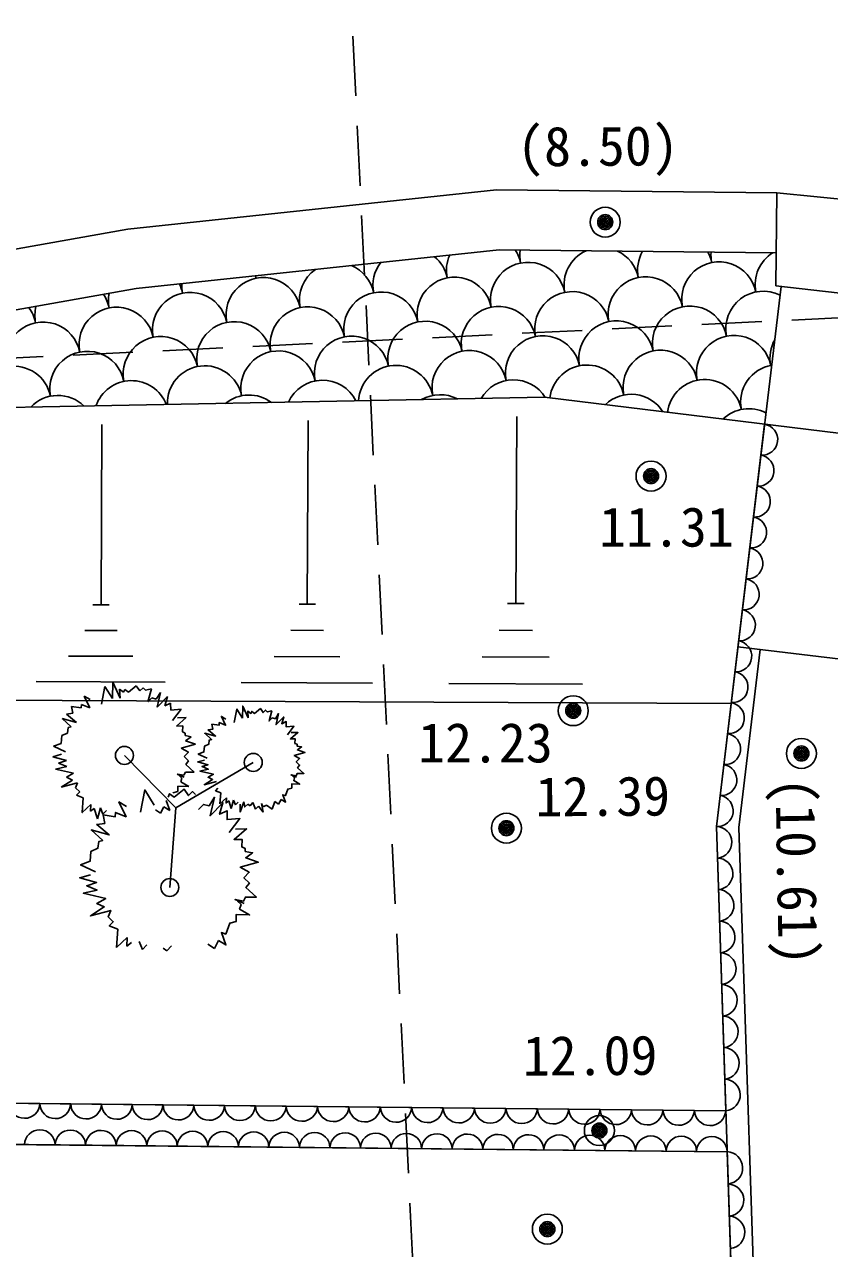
# Model space of a CAD drawing. Units: millimetres on the paper. Extents: x -297 to 277, y -210 to 190.
# Drawn here: x -61.79 to -34.94, y -30.33 to 10.53 of the extents above; entities that cross this region are included whole.
import ezdxf
from ezdxf.enums import TextEntityAlignment as Align

# ---------------------------------------------------------------- set-up
doc = ezdxf.new("R2010")
doc.units = ezdxf.units.MM
doc.header["$PDMODE"] = 32
doc.header["$PDSIZE"] = 1
doc.linetypes.add('DASHED2', pattern=[3, 2, -1])
for name, color, linetype in [('0-0_2001', 4, 'Continuous'), ('0-1_2003', 4, 'Continuous'), ('0-2_2004', 4, 'DASHED2')]:
    doc.layers.add(name, color=color, linetype=linetype)
doc.styles.add('ＭＳ ゴシック', font='')
doc.styles.get('ＭＳ ゴシック').set_extended_font_data('MS Gothic')

msp = doc.modelspace()

# ---------------------------------------------------------------- linework, layer by layer
at = {"layer": '0-0_2001', "color": 2}
for centre, radius in [((-40.892, -4.546), 0.25), ((-40.892, -4.546), 0.2), ((-40.892, -4.546), 0.15), ((-40.892, -4.546), 0.1), ((-40.892, -4.546), 0.05), ((-40.892, -4.546), 0.02), ((-43.486, -12.375), 0.25), ((-43.486, -12.375), 0.2), ((-43.486, -12.375), 0.15), ((-43.486, -12.375), 0.1), ((-43.486, -12.375), 0.05), ((-43.486, -12.375), 0.02)]:
    msp.add_circle(centre, radius, dxfattribs=at)
for p in [(-40.892, -4.546), (-43.486, -12.375)]:
    msp.add_point(p, dxfattribs=at)
at = {"layer": '0-1_2003'}
for p, q in [((-36.697, 4.91), (-36.73, 1.803)), ((-36.697, 4.91), (-26.733, 3.934)), ((-44.447, -1.914), (-8.156, -6.364)), ((-59.236, -8.838), (-59.209, -2.822)), ((-52.358, -8.82), (-52.33, -2.69)), ((-45.397, -8.802), (-45.369, -2.556)), ((-58.968, -8.839), (-59.505, -8.837)), ((-52.084, -8.821), (-52.631, -8.819)), ((-45.118, -8.803), (-45.675, -8.8)), ((-58.703, -9.7), (-59.777, -9.695)), ((-51.814, -9.698), (-52.909, -9.693)), ((-44.843, -9.696), (-45.958, -9.691)), ((-58.17, -10.561), (-60.318, -10.552)), ((-51.271, -10.576), (-53.46, -10.566)), ((-44.289, -10.591), (-46.52, -10.581)), ((-37.994, -10.241), (-33.03, -10.837)), ((-57.099, -11.426), (-61.396, -11.406)), ((-50.18, -11.457), (-54.558, -11.437)), ((-43.178, -11.488), (-47.639, -11.468)), ((-81.807, -25.269), (-38.399, -25.73)), ((-38.353, -27.094), (-81.148, -26.663))]:
    msp.add_line(p, q, dxfattribs=at)
at = {"layer": '0-1_2003', "color": 5}
for p, q in [((-58.854, -11.973), (-58.844, -11.428)), ((-58.844, -11.428), (-58.601, -11.958)), ((-59.224, -12.161), (-59.109, -11.563)), ((-59.109, -11.563), (-58.854, -11.973)), ((-58.617, -11.652), (-58.483, -11.758)), ((-58.601, -11.958), (-58.617, -11.652)), ((-58.483, -11.758), (-58.444, -11.664)), ((-58.444, -11.664), (-58.324, -11.757)), ((-58.324, -11.757), (-58.06, -11.542)), ((-58.06, -11.542), (-57.939, -11.714)), ((-57.939, -11.714), (-57.834, -11.607)), ((-57.834, -11.607), (-57.754, -11.686)), ((-57.754, -11.686), (-57.555, -11.645)), ((-57.555, -11.645), (-57.671, -12.084)), ((-57.393, -11.989), (-57.249, -11.763)), ((-57.249, -11.763), (-57.365, -12.255)), ((-60.219, -12.234), (-60.178, -12.459)), ((-59.9, -12.285), (-60.219, -12.234)), ((-59.888, -12.165), (-59.9, -12.285)), ((-59.608, -12.283), (-59.888, -12.165)), ((-59.797, -11.886), (-59.608, -12.283)), ((-59.597, -12.004), (-59.797, -11.886)), ((-57.671, -12.084), (-57.539, -11.951)), ((-57.539, -11.951), (-57.393, -11.989)), ((-57.365, -12.255), (-57.022, -11.907)), ((-57.022, -11.907), (-57.113, -12.213)), ((-57.113, -12.213), (-56.914, -12.119)), ((-56.914, -12.119), (-56.913, -12.358)), ((-60.535, -12.634), (-60.228, -12.911)), ((-60.056, -12.764), (-60.535, -12.634)), ((-60.178, -12.459), (-60.39, -12.487)), ((-60.39, -12.487), (-60.056, -12.764)), ((-56.913, -12.358), (-56.568, -12.329)), ((-56.568, -12.329), (-56.857, -12.703)), ((-56.393, -12.607), (-56.723, -12.888)), ((-56.685, -12.609), (-56.393, -12.607)), ((-60.334, -12.938), (-60.359, -13.124)), ((-60.228, -12.911), (-60.334, -12.938)), ((-56.723, -12.888), (-56.511, -12.886)), ((-56.511, -12.886), (-56.523, -13.086)), ((-60.57, -13.471), (-60.821, -13.565)), ((-60.545, -13.205), (-60.57, -13.471)), ((-60.359, -13.124), (-60.545, -13.205)), ((-56.523, -13.086), (-56.43, -13.125)), ((-56.43, -13.125), (-56.429, -13.204)), ((-56.429, -13.204), (-56.23, -13.243)), ((-56.23, -13.243), (-56.415, -13.377)), ((-56.415, -13.377), (-56.082, -13.494)), ((-60.554, -13.829), (-60.845, -13.911)), ((-60.821, -13.565), (-60.422, -13.749)), ((-56.082, -13.494), (-56.559, -13.63)), ((-60.845, -13.911), (-60.393, -14.041)), ((-60.379, -14.24), (-60.75, -14.322)), ((-60.393, -14.041), (-60.658, -14.122)), ((-60.658, -14.122), (-60.379, -14.24)), ((-56.464, -13.908), (-56.317, -14.053)), ((-56.317, -14.053), (-56.41, -14.173)), ((-56.41, -14.173), (-56.129, -14.424)), ((-60.75, -14.322), (-60.151, -14.464)), ((-60.19, -14.69), (-60.56, -14.931)), ((-60.151, -14.464), (-60.389, -14.598)), ((-60.389, -14.598), (-60.19, -14.69)), ((-56.699, -14.494), (-56.46, -14.599)), ((-56.474, -14.532), (-56.699, -14.494)), ((-56.539, -14.626), (-56.633, -14.533)), ((-56.578, -14.745), (-56.539, -14.626)), ((-56.421, -14.426), (-56.474, -14.532)), ((-56.129, -14.424), (-56.421, -14.426)), ((-60.56, -14.931), (-60.017, -14.781)), ((-60.017, -14.781), (-60.082, -14.954)), ((-60.082, -14.954), (-59.948, -15.086)), ((-59.948, -15.086), (-60.054, -15.193)), ((-56.841, -15.119), (-56.669, -15.078)), ((-56.67, -14.892), (-56.312, -14.903)), ((-56.669, -15.078), (-56.67, -14.892)), ((-56.312, -14.903), (-56.578, -14.745)), ((-55.245, -15.114), (-55.273, -15.482)), ((-60.054, -15.193), (-59.827, -15.285)), ((-59.574, -15.509), (-59.585, -15.734)), ((-56.944, -15.704), (-57.065, -15.373)), ((-55.273, -15.482), (-55.055, -15.282)), ((-54.975, -15.381), (-54.893, -15.639)), ((-54.893, -15.639), (-54.815, -15.36)), ((-54.815, -15.36), (-54.755, -15.519)), ((-54.755, -15.519), (-54.666, -15.429)), ((-54.595, -15.498), (-54.594, -15.757)), ((-54.594, -15.757), (-54.476, -15.417)), ((-54.337, -15.496), (-54.267, -15.546)), ((-54.267, -15.546), (-54.168, -15.445)), ((-54.168, -15.445), (-54.086, -15.664)), ((-53.879, -15.473), (-53.828, -15.582)), ((-53.827, -15.762), (-53.879, -15.473)), ((-53.529, -15.66), (-53.441, -15.411)), ((-53.441, -15.411), (-53.311, -15.499)), ((-53.311, -15.499), (-53.232, -15.34)), ((-59.585, -15.734), (-59.467, -15.641)), ((-59.467, -15.641), (-59.358, -15.985)), ((-59.358, -15.985), (-59.254, -15.613)), ((-57.422, -15.68), (-57.248, -15.799)), ((-57.248, -15.799), (-57.144, -15.586)), ((-57.144, -15.586), (-56.944, -15.704)), ((-56.741, -15.619), (-56.941, -18.276)), ((-54.086, -15.664), (-53.988, -15.564)), ((-53.988, -15.564), (-53.827, -15.762)), ((-53.828, -15.582), (-53.719, -15.532)), ((-53.719, -15.532), (-53.529, -15.66)), ((-58.676, -19.67), (-58.721, -20.284)), ((-58.721, -20.284), (-58.359, -19.95)), ((-57.959, -20.08), (-57.858, -20.345)), ((-57.858, -20.345), (-57.71, -20.195)), ((-57.161, -20.307), (-57.045, -20.389)), ((-57.045, -20.389), (-56.88, -20.222)), ((-55.669, -20.164), (-55.452, -20.312)), ((-55.452, -20.312), (-55.321, -20.046))]:
    msp.add_line(p, q, dxfattribs=at)
at = {"layer": '0-1_2003'}
for points in [[(-164.47, -21.668), (-159.481, -19.716), (-121.892, -10.421), (-84.503, -0.959), (-58.343, 3.695), (-46.049, 5.009), (-36.697, 4.91)], [(-160.619, -22.309), (-158.874, -21.626), (-121.407, -12.361), (-84.082, -2.916), (-58.061, 1.714), (-45.953, 3.007), (-36.718, 2.91)], [(-36.552, 1.782), (-38.713, -16.238), (-38.032, -36.793), (-38.706, -44.888)], [(-36.73, 1.803), (-8.469, -1.419), (13.916, -4.319), (34.36, -7.448)], [(-130.526, -19.312), (-103.595, -13.875), (-85.1, -6.145), (-65.24, -2.313), (-44.447, -1.914)], [(-81.807, -25.269), (-53.062, -25.574), (-38.399, -25.73), (-38.713, -16.238), (-37.104, -2.814)], [(-37.25, -10.331), (-37.962, -16.271), (-37.281, -36.811), (-37.958, -44.95)], [(-38.221, -12.135), (-70.458, -11.991), (-98.605, -16.887), (-128.006, -25.28), (-153.442, -33.33)], [(-39.545, -51.395), (-38.706, -44.888), (-38.032, -36.793), (-38.353, -27.094), (-81.148, -26.663)]]:
    msp.add_lwpolyline(points, dxfattribs=at)
at = {"layer": '0-1_2003', "color": 5}
for points in [[(-54.515, -12.63), (-54.508, -12.221), (-54.326, -12.619)], [(-55.072, -12.653), (-55.222, -12.565), (-55.081, -12.863), (-55.291, -12.774), (-55.3, -12.864), (-55.539, -12.826), (-55.508, -12.995), (-55.667, -13.016), (-55.417, -13.223), (-55.776, -13.126), (-55.546, -13.334), (-55.625, -13.354), (-55.644, -13.494), (-55.783, -13.554), (-55.802, -13.753), (-55.991, -13.824), (-55.691, -13.962)], [(-54.793, -12.771), (-54.706, -12.322), (-54.515, -12.63)], [(-54.326, -12.619), (-54.337, -12.39), (-54.237, -12.469), (-54.208, -12.399), (-54.118, -12.468), (-53.92, -12.307), (-53.829, -12.436), (-53.75, -12.356), (-53.69, -12.415), (-53.541, -12.384), (-53.628, -12.714), (-53.529, -12.613), (-53.42, -12.642), (-53.311, -12.472), (-53.398, -12.841), (-53.141, -12.581), (-53.209, -12.81), (-53.06, -12.74), (-53.059, -12.919), (-52.8, -12.897), (-53.018, -13.177)], [(-52.889, -13.107), (-52.67, -13.105), (-52.917, -13.316), (-52.758, -13.315), (-52.767, -13.465), (-52.697, -13.494), (-52.697, -13.554), (-52.547, -13.583), (-52.686, -13.683), (-52.436, -13.771), (-52.794, -13.873), (-52.614, -13.971), (-52.723, -14.082), (-52.613, -14.19), (-52.682, -14.28), (-52.471, -14.468), (-52.69, -14.47), (-52.73, -14.55), (-52.899, -14.521), (-52.72, -14.599)], [(-58.454, -13.869), (-56.741, -15.619), (-54.158, -14.102)], [(-56.559, -13.63), (-56.319, -13.761), (-56.464, -13.908)], [(-55.79, -14.022), (-56.009, -14.083), (-55.67, -14.181), (-55.868, -14.242), (-55.659, -14.33), (-55.937, -14.392), (-55.488, -14.498), (-55.667, -14.599), (-55.517, -14.668), (-55.795, -14.849), (-55.387, -14.736)], [(-53.232, -15.34), (-53.082, -15.428), (-53.174, -15.18), (-53.084, -15.209), (-53.006, -14.99), (-52.876, -14.959), (-52.877, -14.819), (-52.608, -14.828), (-52.808, -14.709), (-52.779, -14.62), (-52.849, -14.55)], [(-57.922, -15.765), (-57.777, -15.017), (-57.459, -15.53)], [(-56.996, -15.261), (-56.947, -15.145), (-56.797, -15.26), (-56.466, -14.992), (-56.316, -15.207), (-56.184, -15.073), (-56.084, -15.172)], [(-55.336, -14.965), (-55.415, -15.045), (-55.245, -15.114)], [(-58.388, -15.569), (-58.638, -15.421), (-58.402, -15.918), (-58.751, -15.771), (-58.767, -15.92), (-59.166, -15.856), (-59.114, -16.138), (-59.379, -16.173), (-58.962, -16.519), (-59.561, -16.357), (-59.177, -16.703), (-59.309, -16.737), (-59.341, -16.969), (-59.572, -17.07), (-59.603, -17.403), (-59.918, -17.521), (-59.419, -17.75)], [(-59.827, -15.285), (-59.864, -15.776), (-59.574, -15.509)], [(-55.981, -15.669), (-55.816, -15.502), (-55.633, -15.551), (-55.452, -15.267), (-55.598, -15.882), (-55.169, -15.448), (-55.283, -15.831), (-55.034, -15.713), (-55.033, -16.011), (-54.601, -15.975), (-54.963, -16.442)], [(-55.055, -15.282), (-55.064, -15.451), (-54.975, -15.381)], [(-54.476, -15.417), (-54.445, -15.587), (-54.337, -15.496)], [(-59.254, -15.613), (-59.173, -15.825), (-59.055, -15.704)], [(-54.748, -16.325), (-54.383, -16.322), (-54.796, -16.674), (-54.53, -16.672), (-54.545, -16.921), (-54.429, -16.97), (-54.428, -17.07), (-54.179, -17.118), (-54.41, -17.285), (-53.994, -17.432), (-54.59, -17.602), (-54.291, -17.766), (-54.472, -17.949), (-54.288, -18.131), (-54.403, -18.281), (-54.053, -18.594), (-54.418, -18.596), (-54.483, -18.729), (-54.766, -18.681), (-54.466, -18.812)], [(-59.584, -17.851), (-59.948, -17.953), (-59.383, -18.115), (-59.714, -18.216), (-59.365, -18.364), (-59.829, -18.466), (-59.081, -18.644), (-59.378, -18.812), (-59.129, -18.926), (-59.591, -19.228), (-58.912, -19.041), (-58.994, -19.257), (-58.827, -19.422), (-58.959, -19.556), (-58.676, -19.67)], [(-55.321, -20.046), (-55.071, -20.194), (-55.223, -19.78), (-55.074, -19.829), (-54.943, -19.463), (-54.728, -19.411), (-54.729, -19.179), (-54.281, -19.193), (-54.614, -18.996), (-54.566, -18.846), (-54.683, -18.731)], [(-58.359, -19.95), (-58.373, -20.232), (-58.225, -20.115)]]:
    msp.add_lwpolyline(points, dxfattribs=at)
at = {"layer": '0-1_2003', "color": 2}
for centre, radius in [((-42.42, 3.931), 0.25), ((-42.42, 3.931), 0.2), ((-42.42, 3.931), 0.15), ((-42.42, 3.931), 0.1), ((-42.42, 3.931), 0.05), ((-42.42, 3.931), 0.02), ((-35.877, -13.803), 0.25), ((-35.877, -13.803), 0.2), ((-35.877, -13.803), 0.15), ((-35.877, -13.803), 0.1), ((-35.877, -13.803), 0.05), ((-35.877, -13.803), 0.02), ((-45.715, -16.297), 0.25), ((-45.715, -16.297), 0.2), ((-45.715, -16.297), 0.15), ((-45.715, -16.297), 0.1), ((-45.715, -16.297), 0.05), ((-45.715, -16.297), 0.02), ((-42.615, -26.39), 0.25), ((-42.615, -26.39), 0.2), ((-42.615, -26.39), 0.15), ((-42.615, -26.39), 0.1), ((-42.615, -26.39), 0.05), ((-42.615, -26.39), 0.02), ((-44.35, -29.679), 0.25), ((-44.35, -29.679), 0.2), ((-44.35, -29.679), 0.15), ((-44.35, -29.679), 0.1), ((-44.35, -29.679), 0.05), ((-44.35, -29.679), 0.02)]:
    msp.add_circle(centre, radius, dxfattribs=at)
at = {"layer": '0-1_2003', "color": 5}
for centre in [(-58.454, -13.869), (-54.158, -14.102), (-56.941, -18.276)]:
    msp.add_circle(centre, 0.3, dxfattribs=at)
at = {"layer": '0-1_2003'}
for centre, radius, start, end in [((-46.466, 2.319), 1.25, 11.4242, 33.1308), ((-44.016, 2.814), 1.25, 171.431, 191.4242), ((-42.543, 1.836), 1.25, 114.1285, 191.4242), ((-42.543, 1.836), 1.25, 11.4242, 64.6668), ((-40.092, 2.331), 1.25, 149.9549, 191.4242), ((-40.092, 2.331), 1.25, 11.4242, 28.8403), ((-37.642, 2.826), 1.25, 175.1065, 191.4242), ((-36.169, 1.849), 1.25, 121.7782, 191.4242), ((-51.367, 1.328), 1.25, 11.4242, 67.2073), ((-48.917, 1.823), 1.25, 142.476, 191.4242), ((-48.917, 1.823), 1.25, 11.4242, 49.7207), ((-46.466, 2.319), 1.25, 155.8159, 191.4242), ((-44.993, 1.341), 1.25, 11.4242, 191.4242), ((-38.62, 1.354), 1.25, 11.4242, 191.4242), ((-53.818, 0.833), 1.25, 11.4242, 191.4242), ((-55.29, 1.811), 1.25, 11.4242, 15.2075), ((-52.84, 2.306), 1.25, 187.664, 191.4242), ((-51.367, 1.328), 1.25, 124.9894, 191.4242), ((-47.444, 0.846), 1.25, 11.4242, 191.4242), ((-41.07, 0.858), 1.25, 11.4242, 191.4242), ((-57.741, 1.316), 1.25, 11.4242, 26.2163), ((-55.29, 1.811), 1.25, 176.9892, 191.4242), ((-60.191, 0.82), 1.25, 11.4242, 33.9879), ((-57.741, 1.316), 1.25, 169.0797, 191.4242), ((-56.268, 0.338), 1.25, 11.4242, 191.4242), ((-49.894, 0.351), 1.25, 11.4242, 191.4242), ((-43.521, 0.363), 1.25, 11.4242, 191.4242), ((-37.147, 0.376), 1.25, 63.3865, 191.4242), ((-62.642, 0.325), 1.25, 11.4242, 36.9451), ((-60.191, 0.82), 1.25, 166.1887, 191.4242), ((-58.719, -0.157), 1.25, 11.4242, 191.4242), ((-52.345, -0.145), 1.25, 11.4242, 191.4242), ((-45.971, -0.132), 1.25, 11.4242, 191.4242), ((-39.597, -0.119), 1.25, 11.4242, 191.4242), ((-61.169, -0.652), 1.25, 11.4242, 191.4242), ((-54.795, -0.64), 1.25, 11.4242, 191.4242), ((-48.422, -0.627), 1.25, 11.4242, 191.4242), ((-42.048, -0.614), 1.25, 11.4242, 191.4242), ((-57.246, -1.135), 1.25, 11.4242, 191.4242), ((-50.872, -1.122), 1.25, 11.4242, 191.4242), ((-44.498, -1.11), 1.25, 11.4242, 191.4242), ((-38.124, -1.097), 1.25, 11.4242, 191.4242), ((-35.674, -0.602), 1.25, 150.7813, 191.4242), ((-59.696, -1.63), 1.25, 11.4242, 191.4242), ((-53.322, -1.617), 1.25, 11.4242, 191.4242), ((-46.949, -1.605), 1.25, 11.4242, 191.4242), ((-40.575, -1.592), 1.25, 11.4242, 191.4242), ((-62.147, -2.125), 1.25, 11.4242, 186.9969), ((-55.773, -2.113), 1.25, 11.4242, 181.9597), ((-49.399, -2.1), 1.25, 11.4242, 176.9291), ((-43.025, -2.087), 1.25, 11.4242, 173.053), ((-36.652, -2.074), 1.25, 99.9251, 191.4242), ((-58.223, -2.608), 1.25, 21.186, 161.0143), ((-51.85, -2.595), 1.25, 26.6415, 155.5587), ((-45.476, -2.582), 1.25, 32.1353, 149.8418), ((-39.102, -2.57), 1.25, 11.4242, 172.9905), ((-60.674, -3.103), 1.25, 45.6764, 136.5239), ((-54.3, -3.09), 1.25, 53.2476, 128.9526), ((-47.926, -3.078), 1.25, 62.4218, 119.7784), ((-41.553, -3.065), 1.25, 32.216, 133.802), ((-37.629, -3.547), 1.25, 62.8068, 133.7213), ((-37.186, -3.328), 0.52, 265.409, 80.9137), ((-37.31, -4.361), 0.52, 265.409, 80.9137), ((-37.433, -5.393), 0.52, 265.409, 80.9137), ((-37.557, -6.426), 0.52, 265.409, 80.9137), ((-37.681, -7.459), 0.52, 265.409, 80.9137), ((-37.805, -8.491), 0.52, 265.409, 80.9137), ((-37.929, -9.524), 0.52, 265.409, 80.9137), ((-38.053, -10.557), 0.52, 265.409, 80.9137), ((-38.176, -11.589), 0.52, 265.409, 80.9137), ((-38.3, -12.622), 0.52, 265.409, 80.9137), ((-38.424, -13.654), 0.52, 265.409, 80.9137), ((-38.548, -14.687), 0.52, 265.409, 80.9137), ((-38.672, -15.72), 0.52, 265.409, 80.9137), ((-38.724, -16.767), 0.528, 274.9776, 88.8224), ((-38.689, -17.821), 0.528, 274.9776, 88.8224), ((-38.654, -18.876), 0.528, 274.9776, 88.8224), ((-38.619, -19.931), 0.528, 274.9776, 88.8224), ((-38.584, -20.985), 0.528, 274.9776, 88.8224), ((-38.549, -22.04), 0.528, 274.9776, 88.8224), ((-38.514, -23.094), 0.528, 274.9776, 88.8224), ((-38.479, -24.149), 0.528, 274.9776, 88.8224), ((-38.444, -25.204), 0.528, 274.9776, 88.8224), ((-61.788, -25.468), 0.513, 180.898, 357.8854), ((-60.762, -25.479), 0.513, 180.898, 357.8854), ((-59.735, -25.49), 0.513, 180.898, 357.8854), ((-58.708, -25.501), 0.513, 180.898, 357.8854), ((-57.682, -25.512), 0.513, 180.898, 357.8854), ((-56.655, -25.523), 0.513, 180.898, 357.8854), ((-55.629, -25.534), 0.513, 180.898, 357.8854), ((-54.602, -25.544), 0.513, 180.898, 357.8854), ((-53.576, -25.555), 0.513, 180.898, 357.8854), ((-52.538, -25.556), 0.524, 182.0484, 356.735), ((-51.491, -25.567), 0.524, 182.0484, 356.735), ((-50.444, -25.578), 0.524, 182.0484, 356.735), ((-49.396, -25.589), 0.524, 182.0484, 356.735), ((-48.349, -25.6), 0.524, 182.0484, 356.735), ((-47.301, -25.611), 0.524, 182.0484, 356.735), ((-46.254, -25.622), 0.524, 182.0484, 356.735), ((-45.206, -25.633), 0.524, 182.0484, 356.735), ((-44.159, -25.645), 0.524, 182.0484, 356.735), ((-43.112, -25.656), 0.524, 182.0484, 356.735), ((-42.064, -25.667), 0.524, 182.0484, 356.735), ((-41.017, -25.678), 0.524, 182.0484, 356.735), ((-39.969, -25.689), 0.524, 182.0484, 356.735), ((-38.922, -25.7), 0.524, 182.0484, 356.735), ((-61.279, -26.873), 0.51, 0.5001, 178.3469), ((-60.26, -26.883), 0.51, 0.5001, 178.3469), ((-59.241, -26.893), 0.51, 0.5001, 178.3469), ((-58.222, -26.903), 0.51, 0.5001, 178.3469), ((-57.203, -26.914), 0.51, 0.5001, 178.3469), ((-56.184, -26.924), 0.51, 0.5001, 178.3469), ((-55.166, -26.934), 0.51, 0.5001, 178.3469), ((-54.147, -26.944), 0.51, 0.5001, 178.3469), ((-53.128, -26.955), 0.51, 0.5001, 178.3469), ((-52.109, -26.965), 0.51, 0.5001, 178.3469), ((-51.09, -26.975), 0.51, 0.5001, 178.3469), ((-50.071, -26.985), 0.51, 0.5001, 178.3469), ((-49.052, -26.996), 0.51, 0.5001, 178.3469), ((-48.033, -27.006), 0.51, 0.5001, 178.3469), ((-47.014, -27.016), 0.51, 0.5001, 178.3469), ((-45.995, -27.026), 0.51, 0.5001, 178.3469), ((-44.976, -27.037), 0.51, 0.5001, 178.3469), ((-43.957, -27.047), 0.51, 0.5001, 178.3469), ((-42.939, -27.057), 0.51, 0.5001, 178.3469), ((-41.92, -27.067), 0.51, 0.5001, 178.3469), ((-40.901, -27.078), 0.51, 0.5001, 178.3469), ((-39.882, -27.088), 0.51, 0.5001, 178.3469), ((-38.863, -27.098), 0.51, 0.5001, 178.3469), ((-38.376, -27.634), 0.541, 276.2123, 87.5877), ((-38.34, -28.712), 0.541, 276.2123, 87.5877), ((-38.305, -29.789), 0.541, 276.2123, 87.5877)]:
    msp.add_arc(centre, radius, start, end, dxfattribs=at)
at = {"layer": '0-1_2003', "color": 2}
for p in [(-42.42, 3.931), (-35.877, -13.803), (-45.715, -16.297), (-42.615, -26.39), (-44.35, -29.679)]:
    msp.add_point(p, dxfattribs=at)
at = {"layer": '0-2_2004'}
for p, q in [((-41.235, -186.625), (-51.607, 25.937)), ((118.617, 8.214), (-208.364, -7.741))]:
    msp.add_line(p, q, dxfattribs=at)

# ---------------------------------------------------------------- texts
at = {"layer": '0-0_2001', "style": 'ＭＳ ゴシック'}
for s, p in [('11.31', (-42.622, -7.295)), ('12.23', (-48.659, -14.499))]:
    msp.add_text(s, height=1.32, dxfattribs=at).set_placement(p, align=Align.BOTTOM_LEFT)
at = {"layer": '0-1_2003', "style": 'ＭＳ ゴシック'}
for s, rotation, p in [('(8.50)', 0.38, (-45.351, 5.397)), ('12.39', 0.38, (-44.74, -16.3)), ('(10.61)', 270.982, (-37.134, -14.615)), ('12.09', 0.38, (-45.162, -24.953))]:
    msp.add_text(s, height=1.32, rotation=rotation, dxfattribs=at).set_placement(p, align=Align.BOTTOM_LEFT)

doc.saveas('drawing.dxf')
